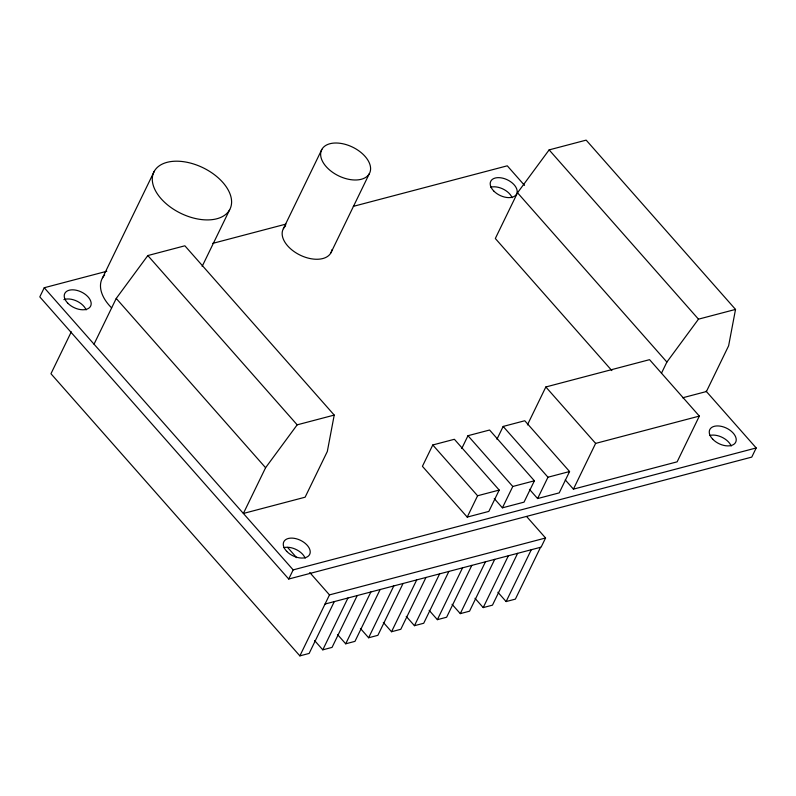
<?xml version="1.0" encoding="UTF-8"?>
<svg xmlns="http://www.w3.org/2000/svg" width="796" height="796" viewBox="0 0 796 796"><rect width="100%" height="100%" fill="white"/><g stroke="black" fill="none" stroke-linecap="round" stroke-linejoin="round"><path stroke-width="1.19" d="M334.22 415.084L327.325 451.471L305.117 497.202L243.377 513.46L265.585 467.72L297.177 424.835L334.22 415.084L184.871 245.795L147.827 255.556L116.236 298.44L94.028 344.171M611.855 370.588L495.321 238.501L517.529 192.771L549.131 149.887L586.164 140.126L735.524 309.415L728.619 345.802L706.42 391.532L682.669 397.781M106.783 271.277L44.238 287.744L39.8 296.888L288.719 579.03L751.762 457.103L756.2 447.959L706.092 391.164M71.302 331.823L50.954 373.732L299.873 655.874L309.137 653.436L334.3 601.597M102.405 278.103L154.225 171.389M202.144 266.411L229.676 209.716A42.327 25.353 25.9 0 0 183.667 161.707A42.327 25.353 25.9 0 0 162.503 200.234A42.327 25.353 25.9 0 0 229.676 209.716M283.356 228.701L321.853 149.429M330.897 252.849L369.384 173.578A26.666 15.97 25.9 0 0 340.399 143.33A26.666 15.97 25.9 0 0 327.066 167.598A26.666 15.97 25.9 0 0 369.384 173.578M288.719 579.03L293.167 569.886L756.2 447.959M299.873 655.874L329.484 594.891L545.568 537.997L526.673 516.574M314.569 640.521L322.788 649.835L347.952 598.005M357.215 595.567L332.051 647.397L322.788 649.835M432.785 444.974L422.417 466.317L467.222 517.101L488.834 511.41L499.201 490.067L454.387 439.283L432.785 444.974L477.59 495.759L499.201 490.067M337.484 634.492L345.703 643.805L370.876 591.965M380.13 589.528L354.966 641.367L345.703 643.805M360.409 628.452L368.618 637.765L393.791 585.936M461.76 448.506L467.978 435.701L489.58 430.019L534.385 480.804L524.027 502.147L502.415 507.828L494.266 498.595M403.045 583.498L377.881 635.327L368.618 637.765M383.324 622.422L391.532 631.735L416.706 579.906M425.969 577.458L400.796 629.298L391.532 631.735M496.943 439.243L503.162 426.437L524.773 420.746L569.578 471.53L559.22 492.873L537.608 498.565L529.459 489.331M406.239 616.393L414.447 625.696L439.621 573.866M467.222 517.101L477.59 495.759M448.884 571.428L423.711 623.258L414.447 625.696M527.42 424.905L545.837 386.975L649.556 359.663L699.346 416.089L677.137 461.829L573.418 489.142L565.25 479.889M429.153 610.353L437.372 619.666L462.536 567.837M471.799 565.399L446.626 617.228L437.372 619.666M502.415 507.828L512.783 486.485L534.385 480.804M452.068 604.323L460.287 613.626L485.451 561.797M494.714 559.359L469.54 611.189L460.287 613.626M474.983 598.284L483.202 607.597L508.365 555.767M537.608 498.565L547.966 477.222L569.578 471.53M517.629 553.329L492.465 605.159L483.202 607.597M497.898 592.254L506.117 601.567L531.29 549.728M540.544 547.29L515.38 599.119L506.117 601.567M545.568 537.997L541.121 547.141L325.037 604.035M573.418 489.142L595.627 443.402L699.346 416.089M661.466 373.215L666.889 362.051L698.48 319.166L735.524 309.415M212.622 243.407L286.003 224.084M353.334 206.353L507.281 165.817L524.534 185.378M549.131 149.887L698.48 319.166M517.529 192.771L666.889 362.051M545.837 386.975L595.627 443.402M503.162 426.437L547.966 477.222M467.978 435.701L512.783 486.485M147.827 255.556L297.177 424.835M116.236 298.44L265.585 467.72M287.585 547.399L296.619 557.648M309.763 572.543L329.484 594.891M44.238 287.744L293.167 569.886M331.962 249.725A26.666 15.97 25.9 0 1 299.246 254.69A26.666 15.97 25.9 0 1 285.635 225.915M111.629 307.893A42.327 25.353 25.9 0 1 104.664 274.978M709.843 435.462A14.388 8.617 25.9 0 1 731.176 446.019M490.784 187.179A14.388 8.617 25.9 0 1 512.127 197.736M283.844 547.638A14.388 8.617 25.9 0 1 305.176 558.185M63.889 299.634A14.388 8.617 25.9 0 1 86.127 309.903M712.728 439.203A14.388 8.617 25.9 0 0 735.574 442.427A14.388 8.617 25.9 0 0 719.922 426.099A14.388 8.617 25.9 0 0 712.728 439.203M493.679 190.921A14.388 8.617 25.9 0 0 516.524 194.144A14.388 8.617 25.9 0 0 500.873 177.816A14.388 8.617 25.9 0 0 493.679 190.921M286.739 551.369A14.388 8.617 25.9 0 0 309.574 554.593A14.388 8.617 25.9 0 0 293.933 538.275A14.388 8.617 25.9 0 0 286.739 551.369M67.69 303.087A14.388 8.617 25.9 0 0 90.525 306.311A14.388 8.617 25.9 0 0 74.884 289.993A14.388 8.617 25.9 0 0 67.69 303.087"/></g></svg>
